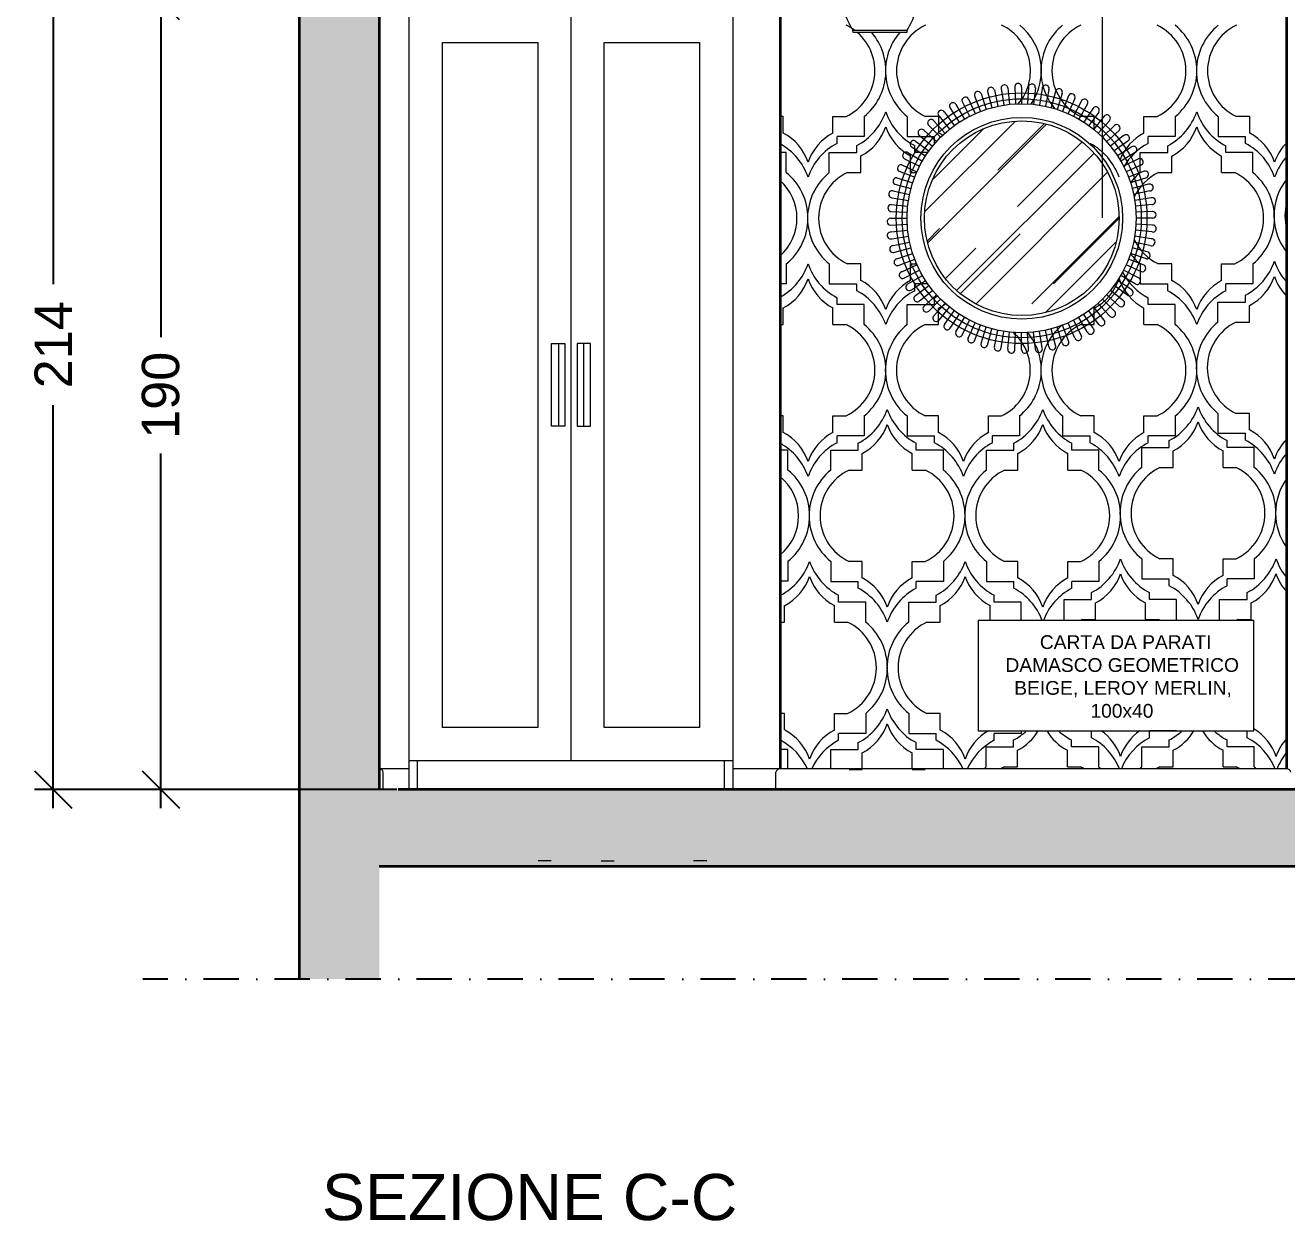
# Model space of a CAD drawing. Header units: inches. Extents: x -449 to 2669, y -1122 to 7170.
# Drawn here: x 201.4 to 505.4, y -917.7 to -629.6 of the extents above; entities that cross this region are included whole.
import ezdxf

# ---------------------------------------------------------------- set-up
doc = ezdxf.new("R2010")
doc.units = ezdxf.units.IN
doc.header["$MEASUREMENT"] = 0
doc.linetypes.add('DASHDOT', pattern=[1, 0.5, -0.25, 0, -0.25])
for name, color, linetype, lineweight in [('A-ANNO-DIMS', 3, 'Continuous', 18), ('A-ANNO-SYMB', 3, 'Continuous', 18), ('A-DOOR-FULL', 4, 'Continuous', 25), ('A-ELEV-MBE1', 7, 'Continuous', 35), ('A-FURN', 8, 'Continuous', 18), ('A-SECT-MCUT', 7, 'Continuous', 35), ('A-WALL-STUD', 3, 'Continuous', 18)]:
    doc.layers.add(name, color=color, linetype=linetype, lineweight=lineweight)
doc.layers.add('TRATTEGGIO', color=32, linetype='Continuous')
doc.styles.add('ARIAL', font='Arial.ttf')
doc.styles.get("Standard").update_dxf_attribs({"font": 'Arial.ttf'})
doc.dimstyles.new('TICK_36', dxfattribs={"dimtxt": 3.6, "dimasz": 3.6, "dimexe": 1.8, "dimexo": 1.2, "dimgap": 1.8, "dimtad": 0, "dimdec": 0, "dimzin": 0, "dimdsep": 46, "dimtxsty": 'ARIAL', "dimblk": 'OBLIQUE', "dimcen": 1.8, "dimdle": 1.8, "dimclrd": 256, "dimclrt": 256, "dimadec": 0, "dimazin": 0, "dimtfac": 1, "dimtdec": 0, "dimtmove": 1, "dimatfit": 3, "dimldrblk": 'OPEN90', "dimfxl": 1, "dimtfill": 1, "dimtolj": 1, "dimtzin": 0, "dimarcsym": 0})

# ---------------------------------------------------------------- blocks, each defined once
blk = doc.blocks.new('_Oblique')
at = {"color": 0, "linetype": 'ByBlock', "lineweight": -2}
blk.add_line((-0.5, -0.5), (0.5, 0.5), dxfattribs=at)
blk = doc.blocks.new('*D75')
at = {"layer": 'A-ANNO-DIMS', "lineweight": -2, "transparency": 16777216}
for p, q in [((208.15, -594.93), (208.15, -692.05)), ((208.15, -818.3), (208.15, -721.18))]:
    blk.add_line(p, q, dxfattribs=at)
at = {"layer": 'A-ANNO-DIMS', "color": 0, "lineweight": -2, "transparency": 16777216}
for p, q in [((283.69, -599.43), (203.65, -599.43)), ((283.69, -813.8), (203.65, -813.8))]:
    blk.add_line(p, q, dxfattribs=at)
at = {"layer": 'Defpoints', "color": 0, "transparency": 16777216}
for p in [(286.69, -599.43), (208.15, -813.8), (286.69, -813.8)]:
    blk.add_point(p, dxfattribs=at)
at = {"layer": 'A-ANNO-DIMS', "lineweight": -2, "transparency": 16777216, "xscale": 9, "yscale": 9, "zscale": 9}
for p, rotation in [((208.15, -599.43), 90), ((208.15, -813.8), 270)]:
    blk.add_blockref('_Oblique', p, dxfattribs=dict(at, rotation=rotation))
at = {"layer": 'A-ANNO-DIMS', "transparency": 16777216, "insert": (208.15, -706.62), "char_height": 9, "attachment_point": 5, "rotation": 90, "style": 'ARIAL', "bg_fill": 3, "box_fill_scale": 1.25, "bg_fill_color": 256, "bg_fill_true_color": 13158600, "bg_fill_transparency": 0}
blk.add_mtext('\\A1;214', dxfattribs=at)
blk = doc.blocks.new('_Open90')
at = {"color": 0, "linetype": 'ByBlock', "lineweight": -2}
for p, q in [((-0.5, 0.5), (0, 0)), ((0, 0), (-1, 0)), ((0, 0), (-0.5, -0.5))]:
    blk.add_line(p, q, dxfattribs=at)
blk = doc.blocks.new('*D100')
at = {"layer": 'A-ANNO-DIMS', "lineweight": -2, "transparency": 16777216}
for p, q in [((234.06, -619.3), (234.06, -704.78)), ((234.06, -818.3), (234.06, -732.81))]:
    blk.add_line(p, q, dxfattribs=at)
at = {"layer": 'A-ANNO-DIMS', "color": 0, "lineweight": -2, "transparency": 16777216}
for p, q in [((290.91, -623.8), (229.56, -623.8)), ((290.91, -813.8), (229.56, -813.8))]:
    blk.add_line(p, q, dxfattribs=at)
at = {"layer": 'Defpoints', "color": 0, "transparency": 16777216}
for p in [(234.06, -623.8), (293.91, -623.8), (293.91, -813.8)]:
    blk.add_point(p, dxfattribs=at)
at = {"layer": 'A-ANNO-DIMS', "lineweight": -2, "transparency": 16777216, "xscale": 9, "yscale": 9, "zscale": 9}
for p, rotation in [((234.06, -623.8), 90), ((234.06, -813.8), 270)]:
    blk.add_blockref('_Oblique', p, dxfattribs=dict(at, rotation=rotation))
at = {"layer": 'A-ANNO-DIMS', "transparency": 16777216, "insert": (234.06, -718.8), "char_height": 9, "attachment_point": 5, "rotation": 90, "style": 'ARIAL', "bg_fill": 3, "box_fill_scale": 1.25, "bg_fill_color": 256, "bg_fill_true_color": 13158600, "bg_fill_transparency": 0}
blk.add_mtext('\\A1;190', dxfattribs=at)
blk = doc.blocks.new('*D101')
at = {"layer": 'A-ANNO-DIMS', "lineweight": -2, "transparency": 16777216}
for p, q in [((234.06, -599.43), (234.06, -590.43)), ((234.06, -599.43), (234.06, -600.55)), ((234.06, -623.8), (234.06, -622.68)), ((234.06, -623.8), (234.06, -632.8))]:
    blk.add_line(p, q, dxfattribs=at)
at = {"layer": 'A-ANNO-DIMS', "color": 0, "lineweight": -2, "transparency": 16777216}
for p, q in [((283.69, -599.43), (229.56, -599.43)), ((290.91, -623.8), (229.56, -623.8))]:
    blk.add_line(p, q, dxfattribs=at)
at = {"layer": 'Defpoints', "color": 0, "transparency": 16777216}
for p in [(286.69, -599.43), (234.06, -623.8), (293.91, -623.8)]:
    blk.add_point(p, dxfattribs=at)
at = {"layer": 'A-ANNO-DIMS', "lineweight": -2, "transparency": 16777216, "xscale": 9, "yscale": 9, "zscale": 9}
for p, rotation in [((234.06, -599.43), 270), ((234.06, -623.8), 90)]:
    blk.add_blockref('_Oblique', p, dxfattribs=dict(at, rotation=rotation))
at = {"layer": 'A-ANNO-DIMS', "transparency": 16777216, "insert": (234.06, -611.62), "char_height": 9, "attachment_point": 5, "rotation": 90, "style": 'ARIAL', "bg_fill": 3, "box_fill_scale": 1.25, "bg_fill_color": 256, "bg_fill_true_color": 13158600, "bg_fill_transparency": 0}
blk.add_mtext('\\A1;24', dxfattribs=at)

msp = doc.modelspace()

# ---------------------------------------------------------------- hatches: boundary and pattern name
at = {"layer": 'A-FURN'}
h = msp.add_hatch(dxfattribs=at)
h.set_pattern_fill('AR-RROOF', color=252, scale=0.558839, angle=45, style=0)
h.set_pattern_definition([(45, (-299578.003, -119851.685), (12.0444448, 32.1185195), [212.917715, -28.389029, 70.972572, -14.194514]), (45, (-299569.672, -119833.317), (-23.386297, 3.3122223), [42.583543, -4.6841897, 85.167086, -10.6458858]), (45, (-299581.516, -119838.135), (45.4677792, 58.91740923), [113.5561147, -19.87232, 56.7780574, -14.1945143])])
h.paths.add_polyline_path([(464.99, -676.14, 1), (418.07, -676.14, 1)])
at = {"layer": 'A-WALL-STUD'}
h = msp.add_hatch(color=5, dxfattribs=at)
h.dxf.hatch_style = 1
h.paths.add_polyline_path([(595.43, -458.86), (626.75, -473.12), (626.75, -451.66), (595.43, -437.27), (267.47, -588), (267.47, -859.45), (286.69, -859.45), (286.69, -832.31), (585.92, -832.31), (585.92, -859.45), (595.43, -859.45), (595.43, -597.13)])
h.paths.add_polyline_path([(585.92, -813.8), (291.25, -813.8), (286.69, -813.8), (286.69, -599.43), (585.92, -463.19)], flags=16)

# ---------------------------------------------------------------- linework, layer by layer
at = {"color": 2}
msp.add_line((383.29, -808.8), (383.29, -808.8), dxfattribs=at)
at = {"color": 252}
msp.add_line((293.91, -813.8), (371.91, -813.8), dxfattribs=at)
at = {"layer": 'A-ANNO-SYMB', "color": 3}
msp.add_line((460.93, -471.6), (460.93, -676.04), dxfattribs=at)
at = {"layer": 'A-ANNO-SYMB', "color": 6}
msp.add_lwpolyline([(431.02, -799.62), (497.48, -799.62), (497.48, -773.08), (431.02, -773.08)], close=True, dxfattribs=at)
at = {"layer": 'A-DOOR-FULL', "color": 6}
msp.add_line((505.38, -636.46), (505.38, -808.8), dxfattribs=at)
at = {"layer": 'A-FURN', "color": 252}
for p, q in [((293.91, -813.8), (293.91, -623.8)), ((332.91, -625.8), (332.91, -806.8)), ((371.91, -623.8), (371.91, -813.8)), ((400.84, -630.83), (413.87, -630.83)), ((400.87, -631.39), (400.84, -630.83)), ((413.87, -631.39), (400.87, -631.39)), ((413.87, -630.83), (413.87, -631.39)), ((329.92, -706.3), (329.92, -726.2)), ((335.9, -706.3), (335.9, -726.2)), ((293.91, -806.8), (371.91, -806.8)), ((295.91, -808.56), (295.91, -806.8)), ((295.91, -813.8), (295.91, -808.56)), ((369.91, -813.8), (369.91, -806.8)), ((290.69, -808.8), (286.69, -808.8)), ((287.69, -813.8), (287.69, -809.64)), ((293.91, -808.8), (290.69, -808.8)), ((505.38, -808.8), (371.91, -808.8)), ((382.29, -813.8), (382.29, -809.64))]:
    msp.add_line(p, q, dxfattribs=at)
at = {"layer": 'A-FURN', "color": 3}
for p, q in [((428.63, -647.26), (430.27, -650.93)), ((430.16, -646.62), (431.6, -650.38)), ((431.72, -646.07), (432.96, -649.9)), ((433.31, -645.6), (434.35, -649.49)), ((434.92, -645.21), (435.75, -649.15)), ((436.54, -644.91), (437.17, -648.89)), ((438.18, -644.7), (438.61, -648.7)), ((439.83, -644.57), (440.05, -648.58)), ((441.49, -644.52), (441.49, -648.55)), ((443.14, -644.57), (442.93, -648.58)), ((444.8, -644.7), (444.37, -648.7)), ((446.44, -644.91), (445.81, -648.89)), ((448.06, -645.21), (447.23, -649.15)), ((449.67, -645.6), (448.63, -649.49)), ((451.26, -646.07), (450.02, -649.9)), ((452.82, -646.62), (451.38, -650.38)), ((454.35, -647.26), (452.71, -650.93)), ((424.27, -649.62), (426.46, -653)), ((425.68, -648.76), (427.69, -652.24)), ((427.13, -647.97), (428.96, -651.55)), ((455.85, -647.97), (454.02, -651.55)), ((457.3, -648.76), (455.29, -652.24)), ((458.71, -649.62), (456.52, -653)), ((420.33, -652.64), (423.02, -655.64)), ((421.59, -651.57), (424.12, -654.7)), ((422.9, -650.56), (425.27, -653.82)), ((460.08, -650.56), (457.71, -653.82)), ((461.39, -651.57), (458.86, -654.7)), ((462.65, -652.64), (459.96, -655.64)), ((416.92, -656.24), (420.04, -658.78)), ((417.99, -654.98), (420.98, -657.68)), ((419.13, -653.78), (421.98, -656.63)), ((463.85, -653.78), (461, -656.63)), ((464.99, -654.98), (462, -657.68)), ((466.06, -656.24), (462.94, -658.78)), ((414.97, -658.92), (418.35, -661.11)), ((415.91, -657.56), (419.16, -659.92)), ((467.07, -657.56), (463.82, -659.92)), ((468.01, -658.92), (464.63, -661.11)), ((413.31, -661.79), (416.9, -663.61)), ((414.1, -660.33), (417.59, -662.35)), ((468.88, -660.33), (465.39, -662.35)), ((469.67, -661.79), (466.08, -663.61)), ((411.97, -664.81), (415.73, -666.25)), ((412.6, -663.28), (416.28, -664.92)), ((470.38, -663.28), (466.7, -664.92)), ((471.01, -664.81), (467.25, -666.25)), ((410.95, -667.96), (414.83, -669)), ((411.42, -666.37), (415.24, -667.62)), ((471.56, -666.37), (467.74, -667.62)), ((472.03, -667.96), (468.15, -669)), ((410.26, -671.2), (414.23, -671.83)), ((410.56, -669.57), (414.5, -670.41)), ((472.42, -669.57), (468.48, -670.41)), ((472.72, -671.2), (468.75, -671.83)), ((409.91, -674.49), (413.93, -674.7)), ((410.04, -672.84), (414.04, -673.26)), ((472.94, -672.84), (468.94, -673.26)), ((473.07, -674.49), (469.05, -674.7)), ((409.87, -676.14), (413.89, -676.14)), ((409.91, -677.8), (413.93, -677.59)), ((473.07, -677.8), (469.05, -677.59)), ((473.11, -676.14), (469.09, -676.14)), ((410.04, -679.45), (414.04, -679.03)), ((410.26, -681.09), (414.23, -680.46)), ((472.72, -681.09), (468.75, -680.46)), ((472.94, -679.45), (468.94, -679.03)), ((410.56, -682.72), (414.5, -681.88)), ((410.95, -684.33), (414.83, -683.29)), ((472.03, -684.33), (468.15, -683.29)), ((472.42, -682.72), (468.48, -681.88)), ((411.42, -685.92), (415.24, -684.67)), ((411.97, -687.48), (415.73, -686.03)), ((471.01, -687.48), (467.25, -686.03)), ((471.56, -685.92), (467.74, -684.67)), ((412.6, -689.01), (416.28, -687.37)), ((413.31, -690.5), (416.9, -688.67)), ((414.1, -691.95), (417.59, -689.94)), ((468.88, -691.95), (465.39, -689.94)), ((469.67, -690.5), (466.08, -688.67)), ((470.38, -689.01), (466.7, -687.37)), ((414.97, -693.37), (418.35, -691.17)), ((415.91, -694.73), (419.16, -692.36)), ((467.07, -694.73), (463.82, -692.36)), ((468.01, -693.37), (464.63, -691.17)), ((416.92, -696.04), (420.04, -693.51)), ((417.99, -697.3), (420.98, -694.61)), ((419.13, -698.5), (421.98, -695.66)), ((463.85, -698.5), (461, -695.66)), ((464.99, -697.3), (462, -694.61)), ((466.06, -696.04), (462.94, -693.51)), ((420.33, -699.64), (423.02, -696.65)), ((421.59, -700.72), (424.12, -697.59)), ((422.9, -701.73), (425.27, -698.47)), ((460.08, -701.73), (457.71, -698.47)), ((461.39, -700.72), (458.86, -697.59)), ((462.65, -699.64), (459.96, -696.65)), ((424.27, -702.66), (426.46, -699.29)), ((425.68, -703.53), (427.69, -700.04)), ((427.13, -704.32), (428.96, -700.73)), ((428.63, -705.03), (430.27, -701.35)), ((430.16, -705.67), (431.6, -701.91)), ((452.82, -705.67), (451.38, -701.91)), ((454.35, -705.03), (452.71, -701.35)), ((455.85, -704.32), (454.02, -700.73)), ((457.3, -703.53), (455.29, -700.04)), ((458.71, -702.66), (456.52, -699.29)), ((431.72, -706.22), (432.96, -702.39)), ((433.31, -706.69), (434.35, -702.8)), ((434.92, -707.07), (435.75, -703.14)), ((436.54, -707.38), (437.17, -703.4)), ((438.18, -707.59), (438.61, -703.59)), ((439.83, -707.72), (440.05, -703.7)), ((441.49, -707.77), (441.49, -703.74)), ((443.14, -707.72), (442.93, -703.7)), ((444.8, -707.59), (444.37, -703.59)), ((446.44, -707.38), (445.81, -703.4)), ((448.06, -707.07), (447.23, -703.14)), ((449.67, -706.69), (448.63, -702.8)), ((451.26, -706.22), (450.02, -702.39))]:
    msp.add_line(p, q, dxfattribs=at)
at = {"layer": 'A-FURN', "color": 252}
for points in [[(301.91, -633.8), (324.91, -633.8), (324.91, -798.8), (301.91, -798.8)], [(340.91, -633.8), (363.91, -633.8), (363.91, -798.8), (340.91, -798.8)], [(328.25, -706.3), (331.41, -706.3), (331.41, -726.2), (328.25, -726.2)], [(337.57, -706.3), (334.41, -706.3), (334.41, -726.2), (337.57, -726.2)]]:
    msp.add_lwpolyline(points, close=True, dxfattribs=at)
at = {"layer": 'A-FURN', "color": 3}
for centre, radius in [((441.49, -676.14), 30.21), ((441.53, -676.14), 28.8)]:
    msp.add_circle(centre, radius, dxfattribs=at)
at = {"layer": 'A-FURN', "color": 252}
for centre, radius in [((441.49, -676.14), 27.6), ((441.53, -676.14), 24.29), ((441.53, -676.14), 23.46)]:
    msp.add_circle(centre, radius, dxfattribs=at)
at = {"layer": 'A-FURN', "color": 3}
for centre, radius, start, end in [((437.36, -644.8), 0.828, 7.2172, 187.7828), ((440.66, -644.5), 0.829, 358.8129, 184.1871), ((443.97, -644.63), 0.828, 355.4489, 175.5511), ((447.28, -644.93), 0.839, 340.1783, 178.8217), ((427.97, -647.8), 0.852, 39.2557, 191.7443), ((430.96, -646.41), 0.831, 24.1715, 194.8285), ((434.11, -645.41), 0.828, 13.4688, 193.5312), ((450.48, -645.78), 0.83, 339.3289, 167.6711), ((453.57, -646.97), 0.829, 340.0899, 154.9101), ((456.61, -648.29), 0.832, 325.6198, 157.3802), ((422.16, -650.96), 0.839, 28.2765, 226.7235), ((424.94, -649.14), 0.83, 27.5021, 215.4979), ((459.37, -650.13), 0.829, 328.5205, 142.4795), ((419.68, -653.16), 0.831, 38.4327, 228.5673), ((462.06, -652.06), 0.83, 315.5939, 143.4061), ((417.36, -655.54), 0.837, 41.1524, 237.8476), ((464.38, -654.42), 0.83, 317.4496, 129.5504), ((466.65, -656.84), 0.834, 300.7721, 134.2279), ((415.45, -658.25), 0.828, 56.6264, 234.3736), ((468.45, -659.62), 0.828, 300.6787, 122.3213), ((413.65, -661.03), 0.831, 56.4636, 246.5364), ((469.96, -662.56), 0.83, 299.9009, 111.0991), ((412.4, -664.1), 0.838, 76.2704, 238.7296), ((471.25, -665.61), 0.829, 292.4521, 106.5479), ((411.37, -667.22), 0.851, 86.9463, 240.0537), ((472.37, -668.73), 0.841, 273.2347, 113.7653), ((410.29, -670.36), 0.837, 71.1741, 267.8259), ((472.91, -672.01), 0.831, 272.2941, 102.7059), ((410.13, -673.68), 0.842, 96.1842, 254.8158), ((473.07, -675.32), 0.828, 272.9081, 90.0919), ((409.9, -676.97), 0.828, 92.2473, 270.7527), ((473.11, -678.63), 0.835, 258.0985, 92.9015), ((409.97, -680.29), 0.847, 85.3731, 289.6269), ((410.55, -683.57), 0.853, 89.5703, 297.4297), ((472.79, -681.94), 0.856, 244.6917, 94.3083), ((411.6, -686.73), 0.834, 102.7426, 296.2574), ((471.62, -685.07), 0.848, 266.0459, 60.9541), ((412.85, -689.81), 0.837, 106.9112, 304.0888), ((470.56, -688.19), 0.84, 257.1266, 57.8734), ((414.42, -692.73), 0.838, 112.4183, 310.5817), ((469.34, -691.26), 0.832, 236.027, 66.973), ((416.34, -695.44), 0.833, 121.0557, 313.9443), ((465.49, -696.64), 0.829, 233.0927, 45.9073), ((467.53, -694.04), 0.828, 236.5002, 54.4998), ((418.54, -697.92), 0.828, 132.0492, 314.9508), ((463.32, -699.15), 0.834, 216.2744, 50.7256), ((420.95, -700.2), 0.828, 137.9754, 321.0246), ((423.59, -702.18), 0.828, 146.506, 324.494), ((460.75, -701.24), 0.828, 216.1109, 38.8891), ((426.41, -703.91), 0.828, 152.5141, 330.4859), ((429.39, -705.35), 0.828, 157.3074, 337.6926), ((455.14, -704.76), 0.833, 199.1088, 31.8912), ((458.11, -703.26), 0.849, 198.542, 44.458), ((432.51, -706.45), 0.828, 163.7354, 343.2646), ((435.72, -707.29), 0.831, 164.6032, 354.3968), ((439, -707.79), 0.839, 166.0426, 4.9574), ((442.32, -707.81), 0.83, 176.8667, 6.1333), ((445.64, -707.67), 0.849, 174.6654, 20.3346), ((448.9, -707.01), 0.838, 184.633, 22.367), ((452.07, -706.01), 0.831, 194.699, 24.301)]:
    msp.add_arc(centre, radius, start, end, dxfattribs=at)
at = {"layer": 'A-FURN', "color": 252}
for centre, start, end in [((286.69, -809.81), 9.7595, 90), ((383.29, -809.81), 90, 170.2405), ((505.38, -809.81), 9.7595, 90)]:
    msp.add_arc(centre, 1.01, start, end, dxfattribs=at)
for points in [[(400.84, -630.83), (398.98, -626.74), (400.57, -615.6)], [(414.14, -615.6), (415.73, -626.74), (413.87, -630.83)]]:
    msp.add_spline(points, degree=3, dxfattribs=at)
at = {"layer": 'A-SECT-MCUT', "color": 252}
for p, q in [((505.38, -808.8), (505.38, -499.86)), ((383.29, -555.45), (383.29, -808.8))]:
    msp.add_line(p, q, dxfattribs=at)
at = {"layer": 'A-SECT-MCUT', "color": 1}
for p, q in [((267.47, -859.45), (267.47, -588)), ((585.92, -813.8), (291.25, -813.8)), ((585.92, -832.31), (286.69, -832.31))]:
    msp.add_line(p, q, dxfattribs=at)
msp.add_lwpolyline([(286.69, -599.43), (286.69, -813.8)], dxfattribs=at)
at = {"layer": 'A-WALL-STUD', "color": 5}
for p, q in [((384.03, -651.62), (383.29, -651.62)), ((384.03, -655.62), (384.03, -651.62)), ((396.03, -655.62), (396.03, -651.62)), ((396.03, -651.62), (399.18, -651.62)), ((403.56, -651.62), (403.56, -656.43)), ((413.92, -651.62), (413.92, -656.43)), ((421.52, -651.62), (418.32, -651.62)), ((421.52, -655.62), (421.52, -651.62)), ((458.97, -651.63), (455.77, -651.63)), ((458.97, -654.79), (458.97, -651.63)), ((470.97, -655.63), (470.97, -651.63)), ((470.97, -651.63), (474.12, -651.63)), ((478.5, -651.63), (478.5, -656.45)), ((488.87, -651.63), (488.87, -656.45)), ((496.46, -651.63), (493.26, -651.63)), ((496.46, -655.63), (496.46, -651.63)), ((397.02, -658.09), (397.02, -656.43)), ((403.56, -656.43), (397.02, -656.43)), ((413.92, -656.43), (420.53, -656.43)), ((420.53, -658.09), (420.53, -656.43)), ((471.96, -658.11), (471.96, -656.45)), ((478.5, -656.45), (471.96, -656.45)), ((488.87, -656.45), (495.47, -656.45)), ((495.47, -658.11), (495.47, -656.45)), ((401.75, -660.31), (401.75, -658.65)), ((415.73, -660.31), (415.73, -658.65)), ((476.69, -660.33), (476.69, -658.67)), ((490.67, -660.33), (490.67, -658.67)), ((384.78, -660.31), (383.29, -660.31)), ((384.78, -665.13), (384.78, -660.31)), ((395.14, -665.13), (395.14, -660.31)), ((395.14, -660.31), (401.75, -660.31)), ((402.74, -665.13), (402.74, -661.13)), ((414.74, -665.13), (414.74, -661.13)), ((418.88, -660.31), (415.73, -660.31)), ((470.09, -665.14), (470.09, -660.33)), ((470.09, -660.33), (476.69, -660.33)), ((477.68, -665.14), (477.68, -661.14)), ((489.68, -665.14), (489.68, -661.14)), ((497.22, -660.33), (490.67, -660.33)), ((497.22, -665.14), (497.22, -660.33)), ((399.54, -665.13), (402.74, -665.13)), ((414.74, -665.13), (416.19, -665.13)), ((474.48, -665.14), (477.68, -665.14)), ((489.68, -665.14), (492.83, -665.14)), ((384.78, -687.13), (384.78, -691.94)), ((395.14, -687.13), (395.14, -691.94)), ((402.74, -687.13), (399.54, -687.13)), ((402.74, -691.13), (402.74, -687.13)), ((414.74, -691.13), (414.74, -687.13)), ((414.74, -687.13), (416.17, -687.13)), ((470.09, -687.14), (470.09, -691.96)), ((477.68, -687.14), (474.48, -687.14)), ((477.68, -691.14), (477.68, -687.14)), ((489.68, -691.14), (489.68, -687.14)), ((489.68, -687.14), (492.83, -687.14)), ((497.22, -687.14), (497.22, -691.96)), ((384.78, -691.94), (383.29, -691.94)), ((395.14, -691.94), (401.75, -691.94)), ((401.75, -693.6), (401.75, -691.94)), ((415.73, -693.6), (415.73, -691.94)), ((418.86, -691.94), (415.73, -691.94)), ((470.09, -691.96), (476.69, -691.96)), ((476.69, -693.62), (476.69, -691.96)), ((490.67, -693.62), (490.67, -691.96)), ((497.22, -691.96), (490.67, -691.96)), ((397.02, -696.94), (397.02, -695.28)), ((420.49, -696.96), (420.49, -695.3)), ((471.96, -696.96), (471.96, -695.3)), ((495.41, -696.33), (495.41, -694.67)), ((384.03, -701.75), (384.03, -697.75)), ((396.03, -701.75), (396.03, -697.75)), ((403.56, -696.94), (397.02, -696.94)), ((403.56, -701.75), (403.56, -696.94)), ((413.89, -701.77), (413.89, -696.96)), ((413.89, -696.96), (420.49, -696.96)), ((421.48, -701.77), (421.48, -697.77)), ((458.97, -701.77), (458.97, -697.77)), ((470.97, -701.77), (470.97, -697.77)), ((478.5, -696.96), (471.96, -696.96)), ((478.5, -701.77), (478.5, -696.96)), ((488.81, -701.15), (488.81, -696.33)), ((488.81, -696.33), (495.41, -696.33)), ((496.4, -701.15), (496.4, -697.15)), ((383.29, -701.75), (384.03, -701.75)), ((396.03, -701.75), (399.18, -701.75)), ((418.28, -701.77), (421.48, -701.77)), ((455.77, -701.77), (458.97, -701.77)), ((470.97, -701.77), (474.12, -701.77)), ((493.2, -701.15), (496.4, -701.15)), ((488.81, -723.15), (488.81, -727.96)), ((496.4, -723.15), (493.2, -723.15)), ((496.4, -727.15), (496.4, -723.15)), ((384.03, -723.75), (383.29, -723.75)), ((384.03, -727.75), (384.03, -723.75)), ((396.03, -727.75), (396.03, -723.75)), ((396.03, -723.75), (399.18, -723.75)), ((403.56, -723.75), (403.56, -728.57)), ((413.89, -723.77), (413.89, -728.58)), ((421.48, -723.77), (418.28, -723.77)), ((421.48, -727.77), (421.48, -723.77)), ((433.48, -727.77), (433.48, -723.77)), ((433.48, -723.77), (436.63, -723.77)), ((441.02, -723.77), (441.02, -728.58)), ((451.38, -723.77), (451.38, -728.58)), ((458.97, -723.77), (455.77, -723.77)), ((458.97, -727.77), (458.97, -723.77)), ((470.97, -727.77), (470.97, -723.77)), ((470.97, -723.77), (474.12, -723.77)), ((478.5, -723.77), (478.5, -728.58)), ((397.02, -730.23), (397.02, -728.57)), ((403.56, -728.57), (397.02, -728.57)), ((413.89, -728.58), (420.49, -728.58)), ((420.49, -730.24), (420.49, -728.58)), ((434.47, -730.24), (434.47, -728.58)), ((441.02, -728.58), (434.47, -728.58)), ((451.38, -728.58), (457.98, -728.58)), ((457.98, -730.24), (457.98, -728.58)), ((471.96, -730.24), (471.96, -728.58)), ((478.5, -728.58), (471.96, -728.58)), ((488.81, -727.96), (495.41, -727.96)), ((495.41, -729.62), (495.41, -727.96)), ((385.19, -731.99), (383.29, -731.99)), ((385.19, -736.8), (385.19, -731.99)), ((395.51, -736.82), (395.51, -732)), ((395.51, -732), (402.12, -732)), ((402.12, -732), (402.12, -730.34)), ((416.09, -732), (416.09, -730.34)), ((422.64, -732), (416.09, -732)), ((422.64, -736.82), (422.64, -732)), ((433, -736.82), (433, -732)), ((433, -732), (439.61, -732)), ((439.61, -732), (439.61, -730.34)), ((453.58, -732), (453.58, -730.34)), ((460.13, -732), (453.58, -732)), ((460.13, -736.82), (460.13, -732)), ((470.43, -736.19), (470.43, -731.38)), ((470.43, -731.38), (477.04, -731.38)), ((477.04, -731.38), (477.04, -729.72)), ((478.02, -736.19), (478.02, -732.19)), ((490.02, -736.19), (490.02, -732.19)), ((491.01, -731.38), (491.01, -729.72)), ((497.56, -731.38), (491.01, -731.38)), ((497.56, -736.19), (497.56, -731.38)), ((403.11, -736.82), (403.11, -732.82)), ((415.11, -736.82), (415.11, -732.82)), ((440.59, -736.82), (440.59, -732.82)), ((452.59, -736.82), (452.59, -732.82)), ((399.91, -736.82), (403.11, -736.82)), ((415.11, -736.82), (418.26, -736.82)), ((437.4, -736.82), (440.59, -736.82)), ((452.59, -736.82), (455.75, -736.82)), ((474.83, -736.19), (478.02, -736.19)), ((490.02, -736.19), (493.18, -736.19)), ((385.19, -758.8), (385.19, -763.61)), ((395.51, -758.82), (395.51, -763.63)), ((403.11, -758.82), (399.91, -758.82)), ((403.11, -762.82), (403.11, -758.82)), ((415.11, -762.82), (415.11, -758.82)), ((415.11, -758.82), (418.26, -758.82)), ((422.64, -758.82), (422.64, -763.63)), ((433, -758.82), (433, -763.63)), ((440.59, -758.82), (437.4, -758.82)), ((440.59, -762.82), (440.59, -758.82)), ((452.59, -762.82), (452.59, -758.82)), ((452.59, -758.82), (455.75, -758.82)), ((460.13, -758.82), (460.13, -763.63)), ((470.43, -758.19), (470.43, -763)), ((478.02, -758.19), (474.83, -758.19)), ((478.02, -762.19), (478.02, -758.19)), ((490.02, -762.19), (490.02, -758.19)), ((490.02, -758.19), (493.18, -758.19)), ((497.56, -758.19), (497.56, -763)), ((385.19, -763.61), (383.29, -763.61)), ((395.51, -763.63), (402.12, -763.63)), ((402.12, -765.29), (402.12, -763.63)), ((416.09, -765.29), (416.09, -763.63)), ((422.64, -763.63), (416.09, -763.63)), ((433, -763.63), (439.61, -763.63)), ((439.61, -765.29), (439.61, -763.63)), ((453.58, -765.29), (453.58, -763.63)), ((460.13, -763.63), (453.58, -763.63)), ((470.43, -763), (477.04, -763)), ((477.04, -764.66), (477.04, -763)), ((491.01, -764.66), (491.01, -763)), ((497.56, -763), (491.01, -763)), ((383.29, -768.63), (383.41, -768.63)), ((383.41, -768.63), (383.41, -766.97)), ((397.38, -768.63), (397.38, -766.97)), ((403.93, -768.63), (397.38, -768.63)), ((403.93, -773.44), (403.93, -768.63)), ((414.29, -773.44), (414.29, -768.63)), ((414.29, -768.63), (420.89, -768.63)), ((420.89, -768.63), (420.89, -766.97)), ((434.87, -768.63), (434.87, -766.97)), ((441.42, -768.63), (434.87, -768.63)), ((441.42, -773.08), (441.42, -768.63)), ((451.72, -772.82), (451.72, -768.01)), ((451.72, -768.01), (458.32, -768.01)), ((458.32, -768.01), (458.32, -766.35)), ((459.31, -772.82), (459.31, -768.82)), ((471.31, -772.82), (471.31, -768.82)), ((472.3, -768), (472.3, -766.35)), ((478.85, -768), (472.3, -768)), ((478.85, -772.82), (478.85, -768)), ((489.21, -772.82), (489.21, -768.01)), ((489.21, -768.01), (495.81, -768.01)), ((495.81, -768.01), (495.81, -766.35)), ((496.8, -772.82), (496.8, -768.82)), ((384.39, -773.44), (384.39, -769.44)), ((396.39, -773.44), (396.39, -769.44)), ((421.88, -773.44), (421.88, -769.44)), ((433.88, -773.08), (433.88, -769.44)), ((383.29, -773.44), (384.39, -773.44)), ((396.39, -773.44), (399.55, -773.44)), ((418.69, -773.44), (421.88, -773.44)), ((456.12, -772.82), (459.31, -772.82)), ((471.31, -772.82), (474.47, -772.82)), ((493.61, -772.82), (496.8, -772.82)), ((384.39, -795.44), (383.29, -795.44)), ((384.39, -799.44), (384.39, -795.44)), ((396.39, -799.44), (396.39, -795.44)), ((396.39, -795.44), (399.55, -795.44)), ((403.93, -795.44), (403.93, -800.26)), ((414.29, -795.44), (414.29, -800.26)), ((421.88, -795.44), (418.69, -795.44)), ((421.88, -799.44), (421.88, -795.44)), ((383.29, -800.26), (383.41, -800.26)), ((383.41, -801.92), (383.41, -800.26)), ((397.38, -801.92), (397.38, -800.26)), ((403.93, -800.26), (397.38, -800.26)), ((402.12, -804.14), (402.12, -802.48)), ((414.29, -800.26), (420.89, -800.26)), ((416.09, -804.14), (416.09, -802.48)), ((420.89, -801.92), (420.89, -800.26)), ((434.87, -801.92), (434.87, -800.26)), ((441.42, -800.26), (434.87, -800.26)), ((439.55, -803.52), (439.55, -801.85)), ((441.42, -799.62), (441.42, -800.26)), ((451.72, -799.62), (451.72, -799.63)), ((451.72, -799.63), (458.32, -799.63)), ((453.52, -803.51), (453.52, -801.85)), ((458.32, -801.29), (458.32, -799.63)), ((472.3, -801.29), (472.3, -799.63)), ((478.85, -799.63), (472.3, -799.63)), ((477.04, -803.52), (477.04, -801.85)), ((478.85, -799.62), (478.85, -799.63)), ((489.21, -799.62), (489.21, -799.63)), ((489.21, -799.63), (495.81, -799.63)), ((491.01, -803.51), (491.01, -801.85)), ((495.81, -801.29), (495.81, -799.63)), ((385.15, -804.14), (383.29, -804.14)), ((385.15, -808.8), (385.15, -804.14)), ((395.51, -808.8), (395.51, -804.14)), ((395.51, -804.14), (402.12, -804.14)), ((403.11, -808.8), (403.11, -804.95)), ((415.11, -808.8), (415.11, -804.95)), ((422.64, -804.14), (416.09, -804.14)), ((422.64, -808.8), (422.64, -804.14)), ((432.94, -808.33), (432.94, -803.52)), ((432.94, -803.52), (439.55, -803.52)), ((440.54, -808.33), (440.54, -804.33)), ((452.54, -808.33), (452.54, -804.33)), ((460.07, -803.51), (453.52, -803.51)), ((460.07, -808.33), (460.07, -803.51)), ((470.43, -808.33), (470.43, -803.52)), ((470.43, -803.52), (477.04, -803.52)), ((478.02, -808.33), (478.02, -804.33)), ((490.02, -808.33), (490.02, -804.33)), ((497.56, -803.51), (491.01, -803.51)), ((497.56, -808.33), (497.56, -803.51)), ((437.34, -808.33), (440.54, -808.33)), ((452.54, -808.33), (455.69, -808.33)), ((474.83, -808.33), (478.02, -808.33)), ((490.02, -808.33), (493.18, -808.33)), ((399.91, -808.95), (403.11, -808.95)), ((415.11, -808.95), (418.26, -808.95)), ((328.16, -830.94), (324.97, -830.94)), ((340.16, -830.94), (343.32, -830.94)), ((365.62, -830.95), (362.42, -830.95))]:
    msp.add_line(p, q, dxfattribs=at)
for centre, radius, start, end in [((393.96, -640.62), 12.18, 53.5, 64.5996), ((393.96, -640.62), 12.18, 295.4004, 49.2935), ((394.61, -640.62), 14.18, 309.1512, 40.5998), ((422.86, -640.62), 14.17, 139.3533, 230.916), ((423.52, -640.62), 12.17, 115.285, 244.715), ((431.45, -640.62), 12.18, 319.2915, 64.5996), ((432.09, -640.62), 14.18, 325.5402, 50.8488), ((460.31, -640.63), 14.17, 129.084, 219.8453), ((460.97, -640.63), 12.17, 115.285, 244.715), ((468.9, -640.63), 12.18, 295.4004, 64.5996), ((469.55, -640.63), 14.18, 309.1512, 50.8488), ((497.8, -640.63), 14.17, 129.084, 230.916), ((498.46, -640.63), 12.17, 115.285, 244.715), ((395.01, -645.8), 14.51, 297.682, 341.1154), ((422.47, -645.8), 14.51, 198.8846, 242.318), ((469.95, -645.82), 14.51, 297.682, 341.1154), ((497.41, -645.82), 14.51, 198.8846, 242.318), ((378.24, -666.65), 12.46, 18.8846, 62.318), ((401.81, -666.65), 12.46, 117.682, 161.1154), ((396.95, -650.09), 12.46, 297.682, 341.1154), ((420.53, -650.09), 12.46, 198.8846, 242.318), ((415.73, -666.65), 12.46, 57.3224, 62.318), ((476.76, -666.67), 12.46, 117.682, 158.1), ((471.89, -650.11), 12.46, 297.682, 341.1154), ((495.47, -650.11), 12.46, 198.8846, 242.318), ((490.67, -666.67), 12.46, 18.8846, 62.318), ((376.3, -670.94), 14.51, 18.8846, 61.2068), ((403.76, -670.94), 14.51, 117.682, 161.1154), ((413.78, -670.94), 14.51, 62.0383, 62.318), ((451.24, -670.96), 14.51, 18.8846, 62.318), ((478.7, -670.96), 14.51, 117.682, 150.0424), ((488.73, -670.96), 14.51, 18.8846, 62.318), ((514.25, -666.67), 12.46, 135.3538, 161.1154), ((516.19, -670.96), 14.51, 138.1316, 161.1154), ((375.83, -676.13), 14.18, 309.1512, 50.8488), ((404.08, -676.13), 14.17, 129.084, 230.916), ((404.74, -676.13), 12.17, 115.285, 244.715), ((479.02, -676.14), 14.17, 129.084, 142.8495), ((479.68, -676.14), 12.17, 115.285, 155.4114), ((487.61, -676.14), 12.18, 295.4004, 64.5996), ((488.26, -676.14), 14.18, 309.1512, 50.8488), ((375.18, -676.13), 12.18, 311.7367, 48.2633), ((516.45, -675.52), 14.17, 141.3534, 218.6466), ((517.11, -675.52), 12.17, 164.5753, 195.4247), ((479.68, -676.14), 12.17, 204.5886, 244.715), ((479.02, -676.14), 14.17, 217.1505, 230.916), ((488.67, -681.82), 14.51, 297.682, 341.1154), ((516.13, -681.82), 14.51, 198.8846, 222.2188), ((376.3, -682.43), 14.51, 298.7932, 341.1154), ((403.76, -682.43), 14.51, 198.8846, 242.318), ((478.7, -682.45), 14.51, 207.51, 242.318), ((378.24, -686.72), 12.46, 297.682, 341.1154), ((401.81, -686.72), 12.46, 198.8846, 242.318), ((396.95, -702.16), 12.46, 18.8846, 62.318), ((420.53, -702.16), 12.46, 117.682, 161.1154), ((453.18, -686.74), 12.46, 297.682, 341.1154), ((476.76, -686.74), 12.46, 198.8846, 242.318), ((471.89, -702.18), 12.46, 18.8846, 62.318), ((495.47, -702.18), 12.46, 117.682, 161.1154), ((490.61, -686.11), 12.46, 297.682, 341.1154), ((514.19, -686.11), 12.46, 198.8846, 225.0338), ((395.01, -706.45), 14.51, 18.8846, 62.318), ((422.47, -706.45), 14.51, 117.682, 161.1154), ((413.75, -682.45), 14.51, 297.682, 301.0271), ((469.95, -706.47), 14.51, 18.8846, 62.318), ((497.41, -706.47), 14.51, 117.682, 161.1154), ((415.69, -686.74), 12.46, 297.682, 306.602), ((393.96, -712.75), 12.18, 295.4004, 64.5996), ((394.61, -712.75), 14.18, 309.1512, 50.8488), ((422.82, -712.77), 14.17, 129.084, 230.916), ((423.48, -712.77), 12.17, 115.285, 244.715), ((460.31, -712.77), 14.17, 129.084, 230.916), ((460.97, -712.77), 12.17, 115.285, 244.715), ((468.9, -712.77), 12.18, 295.4004, 64.5996), ((469.55, -712.77), 14.18, 309.1512, 50.8488), ((497.74, -712.15), 14.17, 129.084, 230.916), ((498.4, -712.15), 12.17, 115.285, 244.715), ((431.41, -712.77), 12.18, 295.4004, 48.3698), ((432.06, -712.77), 14.18, 309.1512, 39.7462), ((395.37, -717.49), 14.51, 297.682, 341.1154), ((422.84, -717.49), 14.51, 198.8846, 242.318), ((432.86, -717.49), 14.51, 297.682, 341.1154), ((460.33, -717.49), 14.51, 198.8846, 242.318), ((470.29, -716.87), 14.51, 297.682, 341.1154), ((497.76, -716.87), 14.51, 198.8846, 242.318), ((397.32, -721.78), 12.46, 297.682, 341.1154), ((420.89, -721.78), 12.46, 198.8846, 242.318), ((434.81, -721.78), 12.46, 297.682, 341.1154), ((458.38, -721.78), 12.46, 198.8846, 242.318), ((472.24, -721.16), 12.46, 297.682, 341.1154), ((495.81, -721.16), 12.46, 198.8846, 242.318), ((378.24, -738.79), 12.46, 18.8846, 62.318), ((401.81, -738.79), 12.46, 117.682, 161.1154), ((415.69, -738.8), 12.46, 18.8846, 62.318), ((439.27, -738.8), 12.46, 117.682, 161.1154), ((453.18, -738.8), 12.46, 18.8846, 62.318), ((476.76, -738.8), 12.46, 117.682, 161.1154), ((490.61, -738.18), 12.46, 18.8846, 62.318), ((514.19, -738.18), 12.46, 134.9662, 161.1154), ((376.3, -743.08), 14.51, 18.8846, 61.2068), ((403.76, -743.08), 14.51, 117.682, 161.1154), ((413.75, -743.09), 14.51, 18.8846, 62.318), ((441.21, -743.09), 14.51, 117.682, 161.1154), ((451.24, -743.09), 14.51, 18.8846, 62.318), ((478.7, -743.09), 14.51, 117.682, 161.1154), ((488.67, -742.47), 14.51, 18.8846, 62.318), ((516.13, -742.47), 14.51, 137.7812, 161.1154), ((375.58, -747.8), 12.18, 309.2447, 50.7553), ((376.23, -747.8), 14.18, 309.1512, 50.8488), ((404.45, -747.82), 14.17, 129.084, 230.916), ((405.11, -747.82), 12.17, 115.285, 244.715), ((413.04, -747.82), 12.18, 295.4004, 64.5996), ((413.68, -747.82), 14.18, 309.1512, 50.8488), ((441.94, -747.82), 14.17, 129.084, 230.916), ((442.59, -747.82), 12.17, 115.285, 244.715), ((450.53, -747.82), 12.18, 295.4004, 64.5996), ((451.17, -747.82), 14.18, 309.1512, 50.8488), ((479.36, -747.19), 14.17, 129.084, 230.916), ((480.02, -747.19), 12.17, 115.285, 244.715), ((487.95, -747.19), 12.18, 295.4004, 64.5996), ((488.6, -747.19), 14.18, 309.1512, 50.8488), ((516.85, -747.19), 14.17, 144.0406, 215.9594), ((517.51, -747.19), 12.17, 175.6254, 184.3746), ((376.66, -754.12), 14.51, 297.682, 341.1154), ((404.13, -754.12), 14.51, 198.8846, 242.318), ((414.15, -754.12), 14.51, 297.682, 341.1154), ((441.61, -754.12), 14.51, 198.8846, 242.318), ((451.58, -753.49), 14.51, 297.682, 341.1154), ((479.04, -753.49), 14.51, 198.8846, 242.318), ((489.07, -753.49), 14.51, 297.682, 341.1154), ((516.53, -753.49), 14.51, 198.8846, 219.7952), ((378.61, -758.41), 12.46, 297.682, 341.1154), ((402.18, -758.41), 12.46, 198.8846, 242.318), ((397.32, -773.85), 12.46, 18.8846, 62.318), ((420.89, -773.85), 12.46, 117.682, 161.1154), ((416.1, -758.41), 12.46, 297.682, 341.1154), ((439.67, -758.41), 12.46, 198.8846, 242.318), ((434.81, -773.85), 12.46, 18.8846, 62.318), ((458.38, -773.85), 12.46, 117.682, 161.1154), ((453.53, -757.79), 12.46, 297.682, 341.1154), ((477.1, -757.79), 12.46, 198.8846, 242.318), ((472.24, -773.22), 12.46, 18.8846, 62.318), ((495.81, -773.22), 12.46, 117.682, 161.1154), ((491.01, -757.79), 12.46, 297.682, 341.1154), ((514.59, -757.79), 12.46, 198.8846, 222.3522), ((395.37, -778.14), 14.51, 18.8846, 62.318), ((422.84, -778.14), 14.51, 117.682, 161.1154), ((432.86, -778.14), 14.51, 20.4121, 62.318), ((460.33, -778.14), 14.51, 117.682, 159.5879), ((470.29, -777.52), 14.51, 18.8846, 62.318), ((497.76, -777.52), 14.51, 117.682, 161.1154), ((394.33, -784.44), 12.18, 295.4004, 64.5996), ((394.97, -784.44), 14.18, 309.1512, 50.8488), ((423.22, -784.44), 14.17, 129.084, 230.916), ((423.88, -784.44), 12.17, 115.285, 244.715), ((460.65, -783.82), 14.17, 129.084, 130.726), ((461.31, -783.82), 12.17, 115.285, 118.0206), ((469.24, -783.82), 12.18, 61.8769, 64.5996), ((469.89, -783.82), 14.18, 49.2106, 50.8488), ((498.14, -783.82), 14.17, 129.084, 130.726), ((498.8, -783.82), 12.17, 115.285, 118.0206), ((395.37, -789.63), 14.51, 297.682, 341.1154), ((422.84, -789.63), 14.51, 198.8846, 242.318), ((378.61, -810.48), 12.46, 18.8846, 62.318), ((402.18, -810.48), 12.46, 117.682, 161.1154), ((397.32, -793.92), 12.46, 297.682, 341.1154), ((420.89, -793.92), 12.46, 198.8846, 242.318), ((416.1, -810.48), 12.46, 18.8846, 62.318), ((491.01, -809.85), 12.46, 18.8846, 58.7531), ((376.66, -814.77), 14.51, 24.2922, 62.318), ((404.13, -814.77), 14.51, 117.682, 155.7078), ((414.15, -814.77), 14.51, 24.2922, 62.318), ((439.67, -810.48), 12.46, 119.4171, 161.1154), ((441.61, -814.77), 14.51, 117.682, 155.7078), ((432.8, -789), 14.51, 297.682, 312.965), ((434.75, -793.3), 12.46, 297.682, 329.4747), ((458.32, -793.3), 12.46, 210.5253, 242.318), ((460.27, -789), 14.51, 227.035, 242.318), ((451.58, -814.14), 14.51, 21.6127, 62.318), ((453.53, -809.85), 12.46, 18.8846, 55.1758), ((477.1, -809.85), 12.46, 124.8242, 161.1154), ((479.04, -814.14), 14.51, 117.682, 158.3873), ((470.29, -789), 14.51, 297.682, 312.965), ((472.24, -793.3), 12.46, 297.682, 329.4747), ((495.81, -793.3), 12.46, 210.5253, 242.318), ((497.76, -789), 14.51, 227.035, 242.318), ((489.07, -814.14), 14.51, 21.6127, 62.318), ((514.59, -809.85), 12.46, 137.6478, 161.1154), ((516.53, -814.14), 14.51, 140.2048, 158.3873), ((441.88, -819.33), 14.17, 129.084, 132.0021), ((442.54, -819.33), 12.17, 115.285, 120.0448), ((450.47, -819.33), 12.18, 59.8609, 64.5996), ((451.11, -819.33), 14.18, 47.9373, 50.8488), ((479.36, -819.33), 14.17, 129.084, 132.0021), ((480.02, -819.33), 12.17, 115.285, 120.0448), ((487.95, -819.33), 12.18, 59.8609, 64.5996), ((488.6, -819.33), 14.18, 47.9373, 50.8488)]:
    msp.add_arc(centre, radius, start, end, dxfattribs=at)
at = {"layer": 'TRATTEGGIO', "color": 4, "linetype": 'DASHDOT', "ltscale": 17}
msp.add_line((646.18, -859.45), (229.72, -859.45), dxfattribs=at)

# ---------------------------------------------------------------- texts
at = {"layer": 'A-ANNO-SYMB', "color": 3, "insert": (434.26, -776.61), "char_height": 3.3105, "attachment_point": 1}
msp.add_mtext_dynamic_manual_height_columns('\\pi11.62226;CARTA DA PARATI \\P\\pi3.33481;DAMASCO GEOMETRICO \\P\\pi5.45748;BEIGE, LEROY MERLIN, \\P\\pi23.81634;100x40', width=62.0849, gutter_width=1, heights=[0], dxfattribs=at)
at = {"layer": 'A-ELEV-MBE1', "insert": (272.91, -906.41), "char_height": 11.1187, "attachment_point": 1, "style": 'ARIAL'}
msp.add_mtext_dynamic_manual_height_columns('SEZIONE C-C', width=404.3209, gutter_width=9, heights=[0], dxfattribs=at)

# ---------------------------------------------------------------- next in the draw order: dimensions: what is measured, and where the dimension line sits
at = {"layer": 'A-ANNO-DIMS', "color": 3}
dim = msp.add_linear_dim(base=(208.15, -813.8), p1=(286.69, -599.43), p2=(286.69, -813.8), angle=90, dimstyle='TICK_36', override={"dimscale": 2.5}, dxfattribs=at)
dim.commit()
dim.dimension.update_dxf_attribs({"geometry": '*D75', "text_midpoint": (208.15, -706.62)})

# ---------------------------------------------------------------- next in the draw order: dimensions: what is measured, and where the dimension line sits
dim = msp.add_linear_dim(base=(234.06, -623.8), p1=(293.91, -813.8), p2=(293.91, -623.8), angle=90, dimstyle='TICK_36', override={"dimscale": 2.5}, dxfattribs=at)
dim.commit()
dim.dimension.update_dxf_attribs({"geometry": '*D100', "text_midpoint": (234.06, -718.8)})

# ---------------------------------------------------------------- next in the draw order: dimensions: what is measured, and where the dimension line sits
dim = msp.add_linear_dim(base=(234.06, -623.8), p1=(286.69, -599.43), p2=(293.91, -623.8), angle=90, dimstyle='TICK_36', override={"dimscale": 2.5}, dxfattribs=at)
dim.commit()
dim.dimension.update_dxf_attribs({"geometry": '*D101', "text_midpoint": (234.06, -611.62)})

doc.saveas('drawing.dxf')
